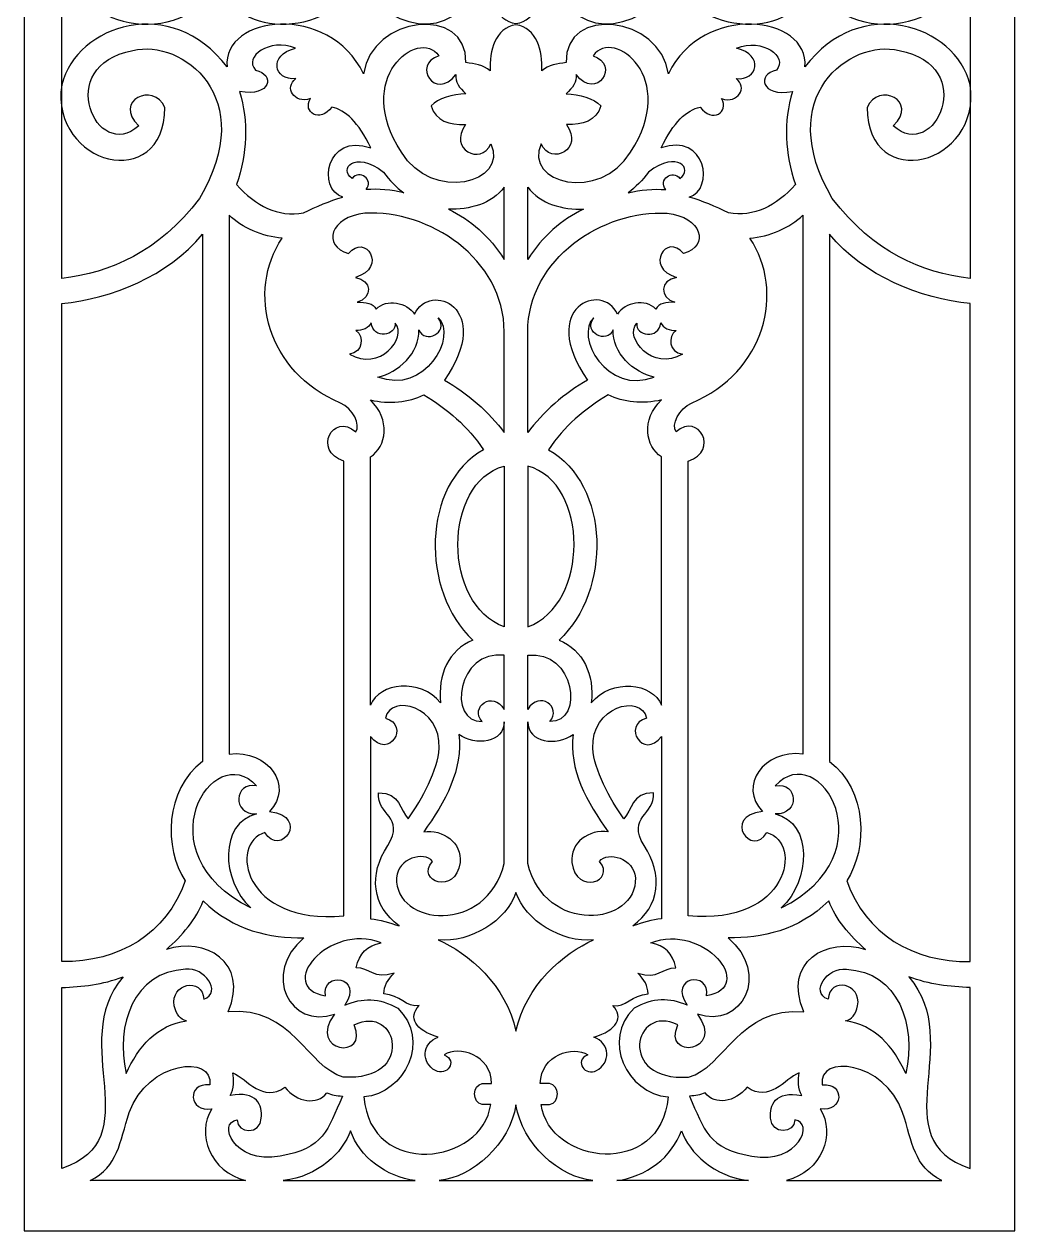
# Model space of a CAD drawing. Header units: centimetres. Extents: x 1.5 to 16.7, y -9 to 9.
# Drawn here: x 9.23 to 16.65, y -9 to 0.03 of the extents above; entities that cross this region are included whole.
import ezdxf

# ---------------------------------------------------------------- set-up
doc = ezdxf.new("R2010")
doc.units = ezdxf.units.CM
doc.header["$MEASUREMENT"] = 0
doc.layers.add('layer 1', color=7, linetype='Continuous')

msp = doc.modelspace()

# ---------------------------------------------------------------- linework, layer by layer
at = {"layer": 'layer 1', "color": 250, "lineweight": 30}
for points, knots in [([(9.23418, 9.00077), (9.23418, 9.00077), (16.65276, 9.00077), (16.65276, 9.00077), (16.65276, 9.00077), (16.65276, 9.00077), (16.65276, -9.00021), (16.65276, -9.00021), (16.65276, -9.00021), (16.65276, -9.00021), (9.23418, -9.00021), (9.23418, -9.00021), (9.23418, -9.00021), (9.23418, -9.00021), (9.23418, 9.00077), (9.23418, 9.00077)], [0, 0, 0, 0, 0.2, 0.2, 0.2, 0.2, 0.4, 0.4, 0.4, 0.4, 0.6, 0.6, 0.6, 0.6, 1, 1, 1, 1]), ([(16.31879, 1.93719), (15.9517, 1.8889), (15.59896, 1.74492), (15.28589, 1.33635), (15.28589, 1.33635), (14.83694, 0.57628), (15.41979, 0.14085), (15.78546, 0.22918), (15.78546, 0.22918), (16.38631, 0.34251), (16.05524, 1.07412), (15.74201, 0.79363), (15.74201, 0.79363), (15.93614, 0.60568), (15.6319, 0.46092), (15.54577, 0.65603), (15.54577, 0.65603), (15.55376, 1.30483), (16.40326, 1.08827), (16.31879, 0.48572), (16.31879, 0.48572), (16.20317, 0.03628), (15.49632, -0.19756), (15.08055, 0.35282), (15.08055, 0.35282), (15.11541, -0.03436), (14.31822, -0.13076), (14.05806, 0.4035), (14.05806, 0.4035), (14.00072, -0.02736), (13.27796, -0.11281), (13.29308, 0.31966), (13.29308, 0.31966), (13.22539, 0.32911), (13.16426, 0.33527), (13.10969, 0.38253), (13.10969, 0.38253), (13.11703, 0.23011), (13.07421, 0.06369), (12.91709, 0.03621), (12.91709, 0.03621), (12.75995, 0.06369), (12.71712, 0.23011), (12.72447, 0.38253), (12.72447, 0.38253), (12.66991, 0.33527), (12.60878, 0.32911), (12.54107, 0.31966), (12.54107, 0.31966), (12.5562, -0.11281), (11.83345, -0.02736), (11.77609, 0.4035), (11.77609, 0.4035), (11.51596, -0.13076), (10.71876, -0.03436), (10.7536, 0.35282), (10.7536, 0.35282), (10.33783, -0.19756), (9.63099, 0.03628), (9.51536, 0.48572), (9.51536, 0.48572), (9.4309, 1.08827), (10.2804, 1.30483), (10.28839, 0.65603), (10.28839, 0.65603), (10.20228, 0.46092), (9.89802, 0.60568), (10.09214, 0.79363), (10.09214, 0.79363), (9.77892, 1.07412), (9.44785, 0.34251), (10.0487, 0.22918), (10.0487, 0.22918), (10.41438, 0.14085), (10.99722, 0.57628), (10.54826, 1.33635), (10.54826, 1.33635), (10.23521, 1.74492), (9.88246, 1.8889), (9.51536, 1.93719), (9.51536, 1.93719), (9.51536, 1.93719), (9.51536, -1.8728), (9.51536, -1.8728), (9.51536, -1.8728), (9.88246, -1.8245), (10.23521, -1.68052), (10.54826, -1.27195), (10.54826, -1.27195), (10.99722, -0.51188), (10.41438, -0.07645), (10.0487, -0.16479), (10.0487, -0.16479), (9.44785, -0.27811), (9.77892, -1.0097), (10.09214, -0.72923), (10.09214, -0.72923), (9.89802, -0.54128), (10.20228, -0.39654), (10.28839, -0.59163), (10.28839, -0.59163), (10.2804, -1.24045), (9.4309, -1.02387), (9.51536, -0.42135), (9.51536, -0.42135), (9.63099, 0.02812), (10.33783, 0.26196), (10.7536, -0.28842), (10.7536, -0.28842), (10.71876, 0.09876), (11.51596, 0.19516), (11.77609, -0.3391), (11.77609, -0.3391), (11.83345, 0.09176), (12.5562, 0.17721), (12.54107, -0.25527), (12.54107, -0.25527), (12.60878, -0.26472), (12.66991, -0.27089), (12.72447, -0.31815), (12.72447, -0.31815), (12.71712, -0.16571), (12.75995, 0.00069), (12.91709, 0.02817), (12.91709, 0.02817), (13.07421, 0.00069), (13.11703, -0.16571), (13.10969, -0.31815), (13.10969, -0.31815), (13.16426, -0.27089), (13.22539, -0.26472), (13.29308, -0.25527), (13.29308, -0.25527), (13.27796, 0.17721), (14.00072, 0.09176), (14.05806, -0.3391), (14.05806, -0.3391), (14.31822, 0.19516), (15.11541, 0.09876), (15.08055, -0.28842), (15.08055, -0.28842), (15.49632, 0.26196), (16.20317, 0.02812), (16.31879, -0.42135), (16.31879, -0.42135), (16.40326, -1.02387), (15.55376, -1.24045), (15.54577, -0.59163), (15.54577, -0.59163), (15.6319, -0.39654), (15.93614, -0.54128), (15.74201, -0.72923), (15.74201, -0.72923), (16.05524, -1.0097), (16.38631, -0.27811), (15.78546, -0.16479), (15.78546, -0.16479), (15.41979, -0.07645), (14.83694, -0.51188), (15.28589, -1.27195), (15.28589, -1.27195), (15.59896, -1.68052), (15.9517, -1.8245), (16.31879, -1.8728), (16.31879, -1.8728), (16.31879, -1.8728), (16.31879, 1.93719), (16.31879, 1.93719)], [0, 0, 0, 0, 0.0232558, 0.0232558, 0.0232558, 0.0232558, 0.0465116, 0.0465116, 0.0465116, 0.0465116, 0.0697674, 0.0697674, 0.0697674, 0.0697674, 0.0930233, 0.0930233, 0.0930233, 0.0930233, 0.1162791, 0.1162791, 0.1162791, 0.1162791, 0.1395349, 0.1395349, 0.1395349, 0.1395349, 0.1627907, 0.1627907, 0.1627907, 0.1627907, 0.1860465, 0.1860465, 0.1860465, 0.1860465, 0.2093023, 0.2093023, 0.2093023, 0.2093023, 0.2325581, 0.2325581, 0.2325581, 0.2325581, 0.255814, 0.255814, 0.255814, 0.255814, 0.2790698, 0.2790698, 0.2790698, 0.2790698, 0.3023256, 0.3023256, 0.3023256, 0.3023256, 0.3255814, 0.3255814, 0.3255814, 0.3255814, 0.3488372, 0.3488372, 0.3488372, 0.3488372, 0.372093, 0.372093, 0.372093, 0.372093, 0.3953488, 0.3953488, 0.3953488, 0.3953488, 0.4186047, 0.4186047, 0.4186047, 0.4186047, 0.4418605, 0.4418605, 0.4418605, 0.4418605, 0.4651163, 0.4651163, 0.4651163, 0.4651163, 0.4883721, 0.4883721, 0.4883721, 0.4883721, 0.5116279, 0.5116279, 0.5116279, 0.5116279, 0.5348837, 0.5348837, 0.5348837, 0.5348837, 0.5581395, 0.5581395, 0.5581395, 0.5581395, 0.5813953, 0.5813953, 0.5813953, 0.5813953, 0.6046512, 0.6046512, 0.6046512, 0.6046512, 0.627907, 0.627907, 0.627907, 0.627907, 0.6511628, 0.6511628, 0.6511628, 0.6511628, 0.6744186, 0.6744186, 0.6744186, 0.6744186, 0.6976744, 0.6976744, 0.6976744, 0.6976744, 0.7209302, 0.7209302, 0.7209302, 0.7209302, 0.744186, 0.744186, 0.744186, 0.744186, 0.7674419, 0.7674419, 0.7674419, 0.7674419, 0.7906977, 0.7906977, 0.7906977, 0.7906977, 0.8139535, 0.8139535, 0.8139535, 0.8139535, 0.8372093, 0.8372093, 0.8372093, 0.8372093, 0.8604651, 0.8604651, 0.8604651, 0.8604651, 0.8837209, 0.8837209, 0.8837209, 0.8837209, 0.9069767, 0.9069767, 0.9069767, 0.9069767, 0.9302326, 0.9302326, 0.9302326, 0.9302326, 0.9534884, 0.9534884, 0.9534884, 0.9534884, 1, 1, 1, 1]), ([(12.46735, -0.34476), (12.31231, -0.54612), (12.13566, -0.26976), (12.34003, -0.20436), (12.34003, -0.20436), (12.18565, 0.01209), (11.69432, -0.3725), (12.05927, -0.92584), (12.05927, -0.92584), (12.2875, -1.30348), (12.86435, -1.1594), (12.72852, -0.86383), (12.72852, -0.86383), (12.65559, -1.03092), (12.40507, -0.90282), (12.53916, -0.72018), (12.53916, -0.72018), (12.41778, -0.72241), (12.31547, -0.69196), (12.28126, -0.57981), (12.28126, -0.57981), (12.33455, -0.52345), (12.44122, -0.49464), (12.54242, -0.48839), (12.54242, -0.48839), (12.49347, -0.44486), (12.45863, -0.40025), (12.46735, -0.34476)], [0, 0, 0, 0, 0.125, 0.125, 0.125, 0.125, 0.25, 0.25, 0.25, 0.25, 0.375, 0.375, 0.375, 0.375, 0.5, 0.5, 0.5, 0.5, 0.625, 0.625, 0.625, 0.625, 0.75, 0.75, 0.75, 0.75, 1, 1, 1, 1]), ([(13.36682, -0.34476), (13.52185, -0.54612), (13.69849, -0.26976), (13.49415, -0.20436), (13.49415, -0.20436), (13.6485, 0.01209), (14.13985, -0.3725), (13.77491, -0.92584), (13.77491, -0.92584), (13.54668, -1.30348), (12.96981, -1.1594), (13.10566, -0.86383), (13.10566, -0.86383), (13.17857, -1.03092), (13.42909, -0.90282), (13.295, -0.72018), (13.295, -0.72018), (13.41638, -0.72241), (13.51869, -0.69196), (13.5529, -0.57981), (13.5529, -0.57981), (13.49961, -0.52345), (13.39296, -0.49464), (13.29174, -0.48839), (13.29174, -0.48839), (13.34071, -0.44486), (13.37553, -0.40025), (13.36682, -0.34476)], [0, 0, 0, 0, 0.125, 0.125, 0.125, 0.125, 0.25, 0.25, 0.25, 0.25, 0.375, 0.375, 0.375, 0.375, 0.5, 0.5, 0.5, 0.5, 0.625, 0.625, 0.625, 0.625, 0.75, 0.75, 0.75, 0.75, 1, 1, 1, 1]), ([(10.82485, -1.16767), (10.90341, -0.93851), (10.91672, -0.69856), (10.84615, -0.47178), (10.84615, -0.47178), (11.08706, -0.517), (11.11165, -0.34057), (10.96686, -0.31201), (10.96686, -0.31201), (10.87508, -0.21353), (11.07298, -0.06806), (11.2651, -0.1487), (11.2651, -0.1487), (11.05856, -0.19959), (11.10472, -0.39249), (11.26864, -0.37591), (11.26864, -0.37591), (11.17997, -0.43969), (11.25308, -0.56695), (11.3787, -0.52504), (11.3787, -0.52504), (11.31574, -0.62822), (11.44957, -0.7098), (11.53848, -0.58895), (11.53848, -0.58895), (11.63996, -0.61084), (11.73761, -0.70198), (11.82961, -0.89429), (11.82961, -0.89429), (11.4935, -0.77593), (11.42724, -1.20435), (11.62014, -1.26353), (11.62014, -1.26353), (11.52192, -1.28955), (11.42368, -1.33216), (11.32546, -1.3807), (11.32546, -1.3807), (11.1364, -1.41442), (10.96656, -1.32922), (10.82485, -1.16767)], [0, 0, 0, 0, 0.0909091, 0.0909091, 0.0909091, 0.0909091, 0.1818182, 0.1818182, 0.1818182, 0.1818182, 0.2727273, 0.2727273, 0.2727273, 0.2727273, 0.3636364, 0.3636364, 0.3636364, 0.3636364, 0.4545455, 0.4545455, 0.4545455, 0.4545455, 0.5454545, 0.5454545, 0.5454545, 0.5454545, 0.6363636, 0.6363636, 0.6363636, 0.6363636, 0.7272727, 0.7272727, 0.7272727, 0.7272727, 0.8181818, 0.8181818, 0.8181818, 0.8181818, 1, 1, 1, 1]), ([(15.00932, -1.16767), (14.93077, -0.93851), (14.91745, -0.69856), (14.98802, -0.47178), (14.98802, -0.47178), (14.74709, -0.517), (14.72251, -0.34057), (14.86729, -0.31201), (14.86729, -0.31201), (14.95908, -0.21353), (14.76117, -0.06806), (14.56906, -0.1487), (14.56906, -0.1487), (14.7756, -0.19959), (14.72944, -0.39249), (14.56552, -0.37591), (14.56552, -0.37591), (14.65421, -0.43969), (14.58108, -0.56695), (14.45545, -0.52504), (14.45545, -0.52504), (14.51842, -0.62822), (14.38459, -0.7098), (14.29568, -0.58895), (14.29568, -0.58895), (14.1942, -0.61084), (14.09655, -0.70198), (14.00455, -0.89429), (14.00455, -0.89429), (14.34066, -0.77593), (14.40693, -1.20435), (14.21402, -1.26353), (14.21402, -1.26353), (14.31225, -1.28955), (14.41048, -1.33216), (14.50871, -1.3807), (14.50871, -1.3807), (14.69778, -1.41442), (14.8676, -1.32922), (15.00932, -1.16767)], [0, 0, 0, 0, 0.0909091, 0.0909091, 0.0909091, 0.0909091, 0.1818182, 0.1818182, 0.1818182, 0.1818182, 0.2727273, 0.2727273, 0.2727273, 0.2727273, 0.3636364, 0.3636364, 0.3636364, 0.3636364, 0.4545455, 0.4545455, 0.4545455, 0.4545455, 0.5454545, 0.5454545, 0.5454545, 0.5454545, 0.6363636, 0.6363636, 0.6363636, 0.6363636, 0.7272727, 0.7272727, 0.7272727, 0.7272727, 0.8181818, 0.8181818, 0.8181818, 0.8181818, 1, 1, 1, 1]), ([(11.79411, -1.20672), (11.88879, -1.19905), (11.98346, -1.20734), (12.07815, -1.23159), (12.07815, -1.23159), (12.01991, -1.188), (11.97084, -1.13696), (11.92547, -1.07536), (11.92547, -1.07536), (11.70231, -0.90493), (11.58945, -1.05759), (11.68962, -1.12248), (11.68962, -1.12248), (11.7435, -1.0517), (11.85763, -1.1323), (11.79411, -1.20672)], [0, 0, 0, 0, 0.2, 0.2, 0.2, 0.2, 0.4, 0.4, 0.4, 0.4, 0.6, 0.6, 0.6, 0.6, 1, 1, 1, 1]), ([(14.04005, -1.20672), (13.94537, -1.19905), (13.8507, -1.20734), (13.75603, -1.23159), (13.75603, -1.23159), (13.81425, -1.188), (13.86333, -1.13696), (13.90868, -1.07536), (13.90868, -1.07536), (14.13186, -0.90493), (14.2447, -1.05759), (14.14453, -1.12248), (14.14453, -1.12248), (14.09065, -1.0517), (13.97654, -1.1323), (14.04005, -1.20672)], [0, 0, 0, 0, 0.2, 0.2, 0.2, 0.2, 0.4, 0.4, 0.4, 0.4, 0.6, 0.6, 0.6, 0.6, 1, 1, 1, 1]), ([(12.41134, -1.35308), (12.5656, -1.35836), (12.73635, -1.31421), (12.8289, -1.18762), (12.8289, -1.18762), (12.8289, -1.37457), (12.8289, -1.54189), (12.8289, -1.72884), (12.8289, -1.72884), (12.71855, -1.55603), (12.57753, -1.43219), (12.41134, -1.35308)], [0, 0, 0, 0, 0.25, 0.25, 0.25, 0.25, 0.5, 0.5, 0.5, 0.5, 1, 1, 1, 1]), ([(13.42281, -1.35308), (13.26856, -1.35836), (13.09781, -1.31421), (13.00526, -1.18762), (13.00526, -1.18762), (13.00526, -1.37457), (13.00526, -1.54189), (13.00526, -1.72884), (13.00526, -1.72884), (13.11561, -1.55603), (13.25662, -1.43219), (13.42281, -1.35308)], [0, 0, 0, 0, 0.25, 0.25, 0.25, 0.25, 0.5, 0.5, 0.5, 0.5, 1, 1, 1, 1]), ([(11.62787, -3.24005), (11.62787, -4.36106), (11.62787, -5.52023), (11.62787, -6.64124), (11.62787, -6.64124), (10.87176, -6.71446), (10.76695, -6.09447), (11.03759, -6.01941), (11.03759, -6.01941), (11.15073, -6.21043), (11.38075, -5.89933), (11.07124, -5.86032), (11.07124, -5.86032), (11.25639, -5.67067), (11.06134, -5.39406), (10.76878, -5.4315), (10.76878, -5.4315), (10.76878, -4.09308), (10.76878, -2.73614), (10.76878, -1.39772), (10.76878, -1.39772), (10.86408, -1.48973), (11.01995, -1.56105), (11.16593, -1.56902), (11.16593, -1.56902), (10.89901, -1.96876), (11.05027, -2.57187), (11.60191, -2.80362), (11.60191, -2.80362), (11.69634, -2.84626), (11.75493, -2.96861), (11.71834, -3.01866), (11.71834, -3.01866), (11.54726, -2.87124), (11.3923, -3.16006), (11.62787, -3.24005)], [0, 0, 0, 0, 0.1, 0.1, 0.1, 0.1, 0.2, 0.2, 0.2, 0.2, 0.3, 0.3, 0.3, 0.3, 0.4, 0.4, 0.4, 0.4, 0.5, 0.5, 0.5, 0.5, 0.6, 0.6, 0.6, 0.6, 0.7, 0.7, 0.7, 0.7, 0.8, 0.8, 0.8, 0.8, 1, 1, 1, 1]), ([(11.66386, -1.68462), (11.45969, -1.62726), (11.52918, -1.41066), (11.7852, -1.38328), (11.7852, -1.38328), (12.2631, -1.35578), (12.8289, -1.72171), (12.8289, -2.27188), (12.8289, -2.27188), (12.8289, -2.52309), (12.8289, -2.77428), (12.8289, -3.02546), (12.8289, -3.02546), (12.71916, -2.8778), (12.54926, -2.72203), (12.38106, -2.63389), (12.38106, -2.63389), (12.76091, -2.08462), (12.26576, -1.88956), (12.15748, -2.1394), (12.15748, -2.1394), (12.10263, -2.05043), (11.94706, -2.01871), (11.86937, -2.10069), (11.86937, -2.10069), (11.85086, -2.05472), (11.79205, -2.04903), (11.72749, -2.0491), (11.72749, -2.0491), (11.84381, -2.01756), (11.84111, -1.88282), (11.71458, -1.86421), (11.71458, -1.86421), (11.95997, -1.78856), (11.78826, -1.52661), (11.66386, -1.68462)], [0, 0, 0, 0, 0.1, 0.1, 0.1, 0.1, 0.2, 0.2, 0.2, 0.2, 0.3, 0.3, 0.3, 0.3, 0.4, 0.4, 0.4, 0.4, 0.5, 0.5, 0.5, 0.5, 0.6, 0.6, 0.6, 0.6, 0.7, 0.7, 0.7, 0.7, 0.8, 0.8, 0.8, 0.8, 1, 1, 1, 1]), ([(14.1703, -1.68462), (14.37447, -1.62726), (14.30498, -1.41066), (14.04898, -1.38328), (14.04898, -1.38328), (13.57108, -1.35578), (13.00526, -1.72171), (13.00526, -2.27188), (13.00526, -2.27188), (13.00526, -2.52309), (13.00526, -2.77428), (13.00526, -3.02546), (13.00526, -3.02546), (13.11501, -2.8778), (13.28492, -2.72203), (13.45309, -2.63389), (13.45309, -2.63389), (13.07324, -2.08462), (13.5684, -1.88956), (13.6767, -2.1394), (13.6767, -2.1394), (13.73153, -2.05043), (13.8871, -2.01871), (13.96478, -2.10069), (13.96478, -2.10069), (13.98331, -2.05472), (14.04212, -2.04903), (14.10669, -2.0491), (14.10669, -2.0491), (13.99036, -2.01756), (13.99306, -1.88282), (14.11958, -1.86421), (14.11958, -1.86421), (13.8742, -1.78856), (14.04589, -1.52661), (14.1703, -1.68462)], [0, 0, 0, 0, 0.1, 0.1, 0.1, 0.1, 0.2, 0.2, 0.2, 0.2, 0.3, 0.3, 0.3, 0.3, 0.4, 0.4, 0.4, 0.4, 0.5, 0.5, 0.5, 0.5, 0.6, 0.6, 0.6, 0.6, 0.7, 0.7, 0.7, 0.7, 0.8, 0.8, 0.8, 0.8, 1, 1, 1, 1]), ([(14.20631, -3.24005), (14.20631, -4.36106), (14.20631, -5.52023), (14.20631, -6.64124), (14.20631, -6.64124), (14.9624, -6.71446), (15.06723, -6.09447), (14.79657, -6.01941), (14.79657, -6.01941), (14.68343, -6.21043), (14.45343, -5.89933), (14.76292, -5.86032), (14.76292, -5.86032), (14.57778, -5.67067), (14.77281, -5.39406), (15.06538, -5.4315), (15.06538, -5.4315), (15.06538, -4.09308), (15.06538, -2.73614), (15.06538, -1.39772), (15.06538, -1.39772), (14.97007, -1.48973), (14.81421, -1.56105), (14.66822, -1.56902), (14.66822, -1.56902), (14.93514, -1.96876), (14.78389, -2.57187), (14.23225, -2.80362), (14.23225, -2.80362), (14.13781, -2.84626), (14.07923, -2.96861), (14.11581, -3.01866), (14.11581, -3.01866), (14.2869, -2.87124), (14.44188, -3.16006), (14.20631, -3.24005)], [0, 0, 0, 0, 0.1, 0.1, 0.1, 0.1, 0.2, 0.2, 0.2, 0.2, 0.3, 0.3, 0.3, 0.3, 0.4, 0.4, 0.4, 0.4, 0.5, 0.5, 0.5, 0.5, 0.6, 0.6, 0.6, 0.6, 0.7, 0.7, 0.7, 0.7, 0.8, 0.8, 0.8, 0.8, 1, 1, 1, 1]), ([(9.51536, -6.98428), (9.94866, -6.99003), (10.2981, -6.77672), (10.4409, -6.38129), (10.4409, -6.38129), (10.2798, -6.1371), (10.28609, -5.6972), (10.57055, -5.48624), (10.57055, -5.48624), (10.57052, -4.18445), (10.57052, -2.84204), (10.57055, -1.54026), (10.57055, -1.54026), (10.30697, -1.85528), (9.89093, -2.02199), (9.51536, -2.05883), (9.51536, -2.05883), (9.51536, -3.6945), (9.51536, -5.34862), (9.51536, -6.98428)], [0, 0, 0, 0, 0.1666667, 0.1666667, 0.1666667, 0.1666667, 0.3333333, 0.3333333, 0.3333333, 0.3333333, 0.5, 0.5, 0.5, 0.5, 0.6666667, 0.6666667, 0.6666667, 0.6666667, 1, 1, 1, 1]), ([(16.31879, -6.98428), (15.8855, -6.99003), (15.53605, -6.77672), (15.39326, -6.38129), (15.39326, -6.38129), (15.55437, -6.1371), (15.54809, -5.6972), (15.26363, -5.48624), (15.26363, -5.48624), (15.26363, -4.18445), (15.26363, -2.84204), (15.26363, -1.54026), (15.26363, -1.54026), (15.52718, -1.85528), (15.94323, -2.02199), (16.31879, -2.05883), (16.31879, -2.05883), (16.31879, -3.6945), (16.31879, -5.34862), (16.31879, -6.98428)], [0, 0, 0, 0, 0.1666667, 0.1666667, 0.1666667, 0.1666667, 0.3333333, 0.3333333, 0.3333333, 0.3333333, 0.5, 0.5, 0.5, 0.5, 0.6666667, 0.6666667, 0.6666667, 0.6666667, 1, 1, 1, 1]), ([(12.18932, -2.25573), (12.19863, -2.42581), (12.03424, -2.57986), (11.88224, -2.60933), (11.88224, -2.60933), (12.23485, -2.74781), (12.4812, -2.30166), (12.33511, -2.16578), (12.33511, -2.16578), (12.41729, -2.27902), (12.23636, -2.36381), (12.18932, -2.25573)], [0, 0, 0, 0, 0.25, 0.25, 0.25, 0.25, 0.5, 0.5, 0.5, 0.5, 1, 1, 1, 1]), ([(13.64484, -2.25573), (13.63553, -2.42581), (13.79992, -2.57986), (13.95191, -2.60933), (13.95191, -2.60933), (13.59931, -2.74781), (13.35298, -2.30166), (13.49907, -2.16578), (13.49907, -2.16578), (13.41686, -2.27902), (13.59781, -2.36381), (13.64484, -2.25573)], [0, 0, 0, 0, 0.25, 0.25, 0.25, 0.25, 0.5, 0.5, 0.5, 0.5, 1, 1, 1, 1]), ([(11.83262, -2.20299), (11.84803, -2.33265), (12.02281, -2.30147), (12.01252, -2.20611), (12.01252, -2.20611), (12.1091, -2.31845), (11.8924, -2.56885), (11.67133, -2.43874), (11.67133, -2.43874), (11.76852, -2.42529), (11.78609, -2.30431), (11.71785, -2.26194), (11.71785, -2.26194), (11.76334, -2.26194), (11.81815, -2.24333), (11.83262, -2.20299)], [0, 0, 0, 0, 0.2, 0.2, 0.2, 0.2, 0.4, 0.4, 0.4, 0.4, 0.6, 0.6, 0.6, 0.6, 1, 1, 1, 1]), ([(14.00154, -2.20299), (13.98612, -2.33265), (13.81134, -2.30147), (13.82164, -2.20611), (13.82164, -2.20611), (13.72508, -2.31845), (13.94175, -2.56885), (14.16283, -2.43874), (14.16283, -2.43874), (14.06564, -2.42529), (14.04807, -2.30431), (14.1163, -2.26194), (14.1163, -2.26194), (14.07082, -2.26194), (14.01602, -2.24333), (14.00154, -2.20299)], [0, 0, 0, 0, 0.2, 0.2, 0.2, 0.2, 0.4, 0.4, 0.4, 0.4, 0.6, 0.6, 0.6, 0.6, 1, 1, 1, 1]), ([(12.67421, -3.15327), (12.55716, -2.9762), (12.40313, -2.85062), (12.22712, -2.74193), (12.22712, -2.74193), (12.1132, -2.80142), (11.96666, -2.81161), (11.82736, -2.78098), (11.82736, -2.78098), (11.97926, -2.92555), (11.9492, -3.13413), (11.82736, -3.20546), (11.82736, -3.20546), (11.82736, -3.8251), (11.82736, -4.44473), (11.82736, -5.06435), (11.82736, -5.06435), (11.89504, -4.89636), (12.20024, -4.86156), (12.35301, -5.0483), (12.35301, -5.0483), (12.32864, -4.83548), (12.41415, -4.65392), (12.59391, -4.57855), (12.59391, -4.57855), (12.20241, -4.21287), (12.20911, -3.41457), (12.67421, -3.15327)], [0, 0, 0, 0, 0.125, 0.125, 0.125, 0.125, 0.25, 0.25, 0.25, 0.25, 0.375, 0.375, 0.375, 0.375, 0.5, 0.5, 0.5, 0.5, 0.625, 0.625, 0.625, 0.625, 0.75, 0.75, 0.75, 0.75, 1, 1, 1, 1]), ([(13.15997, -3.15327), (13.27701, -2.9762), (13.43102, -2.85062), (13.60704, -2.74193), (13.60704, -2.74193), (13.72098, -2.80142), (13.86752, -2.81161), (14.00679, -2.78098), (14.00679, -2.78098), (13.8549, -2.92555), (13.88497, -3.13413), (14.00679, -3.20546), (14.00679, -3.20546), (14.00679, -3.8251), (14.00679, -4.44473), (14.00679, -5.06435), (14.00679, -5.06435), (13.93914, -4.89636), (13.63392, -4.86156), (13.48117, -5.0483), (13.48117, -5.0483), (13.50552, -4.83548), (13.42, -4.65392), (13.24027, -4.57855), (13.24027, -4.57855), (13.63175, -4.21287), (13.62505, -3.41457), (13.15997, -3.15327)], [0, 0, 0, 0, 0.125, 0.125, 0.125, 0.125, 0.25, 0.25, 0.25, 0.25, 0.375, 0.375, 0.375, 0.375, 0.5, 0.5, 0.5, 0.5, 0.625, 0.625, 0.625, 0.625, 0.75, 0.75, 0.75, 0.75, 1, 1, 1, 1]), ([(12.8289, -3.27541), (12.36541, -3.40246), (12.36785, -4.31417), (12.8289, -4.47807), (12.8289, -4.47807), (12.8289, -4.07717), (12.8289, -3.6763), (12.8289, -3.27541)], [0, 0, 0, 0, 0.3333333, 0.3333333, 0.3333333, 0.3333333, 1, 1, 1, 1]), ([(13.00526, -3.27541), (13.46875, -3.40246), (13.4663, -4.31417), (13.00526, -4.47807), (13.00526, -4.47807), (13.00526, -4.07717), (13.00526, -3.6763), (13.00526, -3.27541)], [0, 0, 0, 0, 0.3333333, 0.3333333, 0.3333333, 0.3333333, 1, 1, 1, 1]), ([(12.8289, -4.69194), (12.8289, -4.82372), (12.8289, -4.96719), (12.8289, -5.099), (12.8289, -5.099), (12.74531, -4.94849), (12.56846, -5.08253), (12.66368, -5.18858), (12.66368, -5.18858), (12.40043, -5.19401), (12.47845, -4.646), (12.8289, -4.69194)], [0, 0, 0, 0, 0.25, 0.25, 0.25, 0.25, 0.5, 0.5, 0.5, 0.5, 1, 1, 1, 1]), ([(13.00526, -4.69194), (13.00526, -4.82372), (13.00526, -4.96719), (13.00526, -5.099), (13.00526, -5.099), (13.08884, -4.94849), (13.2657, -5.08253), (13.17047, -5.18858), (13.17047, -5.18858), (13.43375, -5.19401), (13.35571, -4.646), (13.00526, -4.69194)], [0, 0, 0, 0, 0.25, 0.25, 0.25, 0.25, 0.5, 0.5, 0.5, 0.5, 1, 1, 1, 1]), ([(11.82736, -5.29886), (11.96484, -5.47964), (12.12752, -5.21501), (11.93926, -5.16282), (11.93926, -5.16282), (11.98109, -4.97285), (12.35847, -5.07946), (12.34153, -5.38842), (12.34153, -5.38842), (12.33265, -5.55054), (12.21567, -5.76484), (12.10971, -5.9165), (12.10971, -5.9165), (12.04729, -5.85153), (12.05356, -5.72058), (11.88668, -5.72157), (11.88668, -5.72157), (11.8741, -5.89), (12.08982, -5.89626), (11.95775, -6.11691), (11.95775, -6.11691), (11.8124, -6.33225), (11.83997, -6.57025), (12.04184, -6.71686), (12.04184, -6.71686), (11.97035, -6.69537), (11.89888, -6.67012), (11.82736, -6.6636), (11.82736, -6.6636), (11.82736, -6.20495), (11.82736, -5.75751), (11.82736, -5.29886)], [0, 0, 0, 0, 0.1111111, 0.1111111, 0.1111111, 0.1111111, 0.2222222, 0.2222222, 0.2222222, 0.2222222, 0.3333333, 0.3333333, 0.3333333, 0.3333333, 0.4444444, 0.4444444, 0.4444444, 0.4444444, 0.5555556, 0.5555556, 0.5555556, 0.5555556, 0.6666667, 0.6666667, 0.6666667, 0.6666667, 0.7777778, 0.7777778, 0.7777778, 0.7777778, 1, 1, 1, 1]), ([(14.00679, -5.29886), (13.86932, -5.47964), (13.70664, -5.21501), (13.89491, -5.16282), (13.89491, -5.16282), (13.85306, -4.97285), (13.47569, -5.07946), (13.49263, -5.38842), (13.49263, -5.38842), (13.50153, -5.55054), (13.6185, -5.76484), (13.72447, -5.9165), (13.72447, -5.9165), (13.78689, -5.85153), (13.78061, -5.72058), (13.94748, -5.72157), (13.94748, -5.72157), (13.96008, -5.89), (13.74434, -5.89626), (13.87641, -6.11691), (13.87641, -6.11691), (14.02176, -6.33225), (13.9942, -6.57025), (13.79232, -6.71686), (13.79232, -6.71686), (13.86381, -6.69537), (13.9353, -6.67012), (14.00679, -6.6636), (14.00679, -6.6636), (14.00679, -6.20495), (14.00679, -5.75751), (14.00679, -5.29886)], [0, 0, 0, 0, 0.1111111, 0.1111111, 0.1111111, 0.1111111, 0.2222222, 0.2222222, 0.2222222, 0.2222222, 0.3333333, 0.3333333, 0.3333333, 0.3333333, 0.4444444, 0.4444444, 0.4444444, 0.4444444, 0.5555556, 0.5555556, 0.5555556, 0.5555556, 0.6666667, 0.6666667, 0.6666667, 0.6666667, 0.7777778, 0.7777778, 0.7777778, 0.7777778, 1, 1, 1, 1]), ([(12.48867, -5.28415), (12.61354, -5.37768), (12.8289, -5.34382), (12.8289, -5.19034), (12.8289, -5.19034), (12.8289, -5.54366), (12.8289, -5.89698), (12.8289, -6.25029), (12.8289, -6.25029), (12.69837, -6.78561), (12.00951, -6.71863), (12.02281, -6.35659), (12.02281, -6.35659), (12.03281, -6.21327), (12.2298, -6.15388), (12.29169, -6.23466), (12.29169, -6.23466), (12.16348, -6.38529), (12.4678, -6.48847), (12.49805, -6.24402), (12.49805, -6.24402), (12.51423, -6.09187), (12.36935, -5.99389), (12.22603, -6.01266), (12.22603, -6.01266), (12.38654, -5.79692), (12.52307, -5.54054), (12.48867, -5.28415)], [0, 0, 0, 0, 0.125, 0.125, 0.125, 0.125, 0.25, 0.25, 0.25, 0.25, 0.375, 0.375, 0.375, 0.375, 0.5, 0.5, 0.5, 0.5, 0.625, 0.625, 0.625, 0.625, 0.75, 0.75, 0.75, 0.75, 1, 1, 1, 1]), ([(13.34549, -5.28415), (13.22061, -5.37768), (13.00526, -5.34382), (13.00526, -5.19034), (13.00526, -5.19034), (13.00526, -5.54366), (13.00526, -5.89698), (13.00526, -6.25029), (13.00526, -6.25029), (13.13579, -6.78561), (13.82464, -6.71863), (13.81136, -6.35659), (13.81136, -6.35659), (13.80135, -6.21327), (13.60437, -6.15388), (13.54247, -6.23466), (13.54247, -6.23466), (13.6707, -6.38529), (13.36635, -6.48847), (13.33611, -6.24402), (13.33611, -6.24402), (13.31993, -6.09187), (13.4648, -5.99389), (13.60812, -6.01266), (13.60812, -6.01266), (13.44761, -5.79692), (13.31109, -5.54054), (13.34549, -5.28415)], [0, 0, 0, 0, 0.125, 0.125, 0.125, 0.125, 0.25, 0.25, 0.25, 0.25, 0.375, 0.375, 0.375, 0.375, 0.5, 0.5, 0.5, 0.5, 0.625, 0.625, 0.625, 0.625, 0.75, 0.75, 0.75, 0.75, 1, 1, 1, 1]), ([(10.97525, -5.87923), (10.7853, -5.88701), (10.80653, -5.63524), (10.97525, -5.66932), (10.97525, -5.66932), (10.64596, -5.30757), (10.11382, -6.1755), (10.93124, -6.58351), (10.93124, -6.58351), (10.70889, -6.37838), (10.6931, -5.94554), (10.97525, -5.87923)], [0, 0, 0, 0, 0.25, 0.25, 0.25, 0.25, 0.5, 0.5, 0.5, 0.5, 1, 1, 1, 1]), ([(14.85891, -5.87923), (15.04886, -5.88701), (15.02764, -5.63524), (14.85891, -5.66932), (14.85891, -5.66932), (15.1882, -5.30757), (15.72035, -6.1755), (14.90292, -6.58351), (14.90292, -6.58351), (15.12527, -6.37838), (15.14108, -5.94554), (14.85891, -5.87923)], [0, 0, 0, 0, 0.25, 0.25, 0.25, 0.25, 0.5, 0.5, 0.5, 0.5, 1, 1, 1, 1]), ([(12.91709, -7.50631), (12.84465, -7.1628), (12.55857, -6.91901), (12.33541, -6.82306), (12.33541, -6.82306), (12.57705, -6.84386), (12.84631, -6.67963), (12.91709, -6.46758), (12.91709, -6.46758), (12.98785, -6.67963), (13.25712, -6.84386), (13.49877, -6.82306), (13.49877, -6.82306), (13.27559, -6.91901), (12.98952, -7.1628), (12.91709, -7.50631)], [0, 0, 0, 0, 0.2, 0.2, 0.2, 0.2, 0.4, 0.4, 0.4, 0.4, 0.6, 0.6, 0.6, 0.6, 1, 1, 1, 1]), ([(11.32898, -6.80653), (11.07407, -6.8102), (10.80467, -6.75287), (10.57488, -6.53114), (10.57488, -6.53114), (10.52299, -6.66747), (10.41696, -6.79151), (10.29946, -6.89507), (10.29946, -6.89507), (10.58472, -6.79669), (10.92352, -6.98687), (10.76176, -7.36065), (10.76176, -7.36065), (11.24265, -7.31693), (11.35631, -7.77814), (11.62406, -7.84917), (11.62406, -7.84917), (12.16554, -7.88536), (12.0342, -7.29394), (11.70605, -7.45902), (11.70605, -7.45902), (11.8207, -7.7252), (11.34802, -7.6647), (11.5585, -7.37703), (11.5585, -7.37703), (11.22457, -7.49561), (11.01033, -7.07376), (11.32898, -6.80653)], [0, 0, 0, 0, 0.125, 0.125, 0.125, 0.125, 0.25, 0.25, 0.25, 0.25, 0.375, 0.375, 0.375, 0.375, 0.5, 0.5, 0.5, 0.5, 0.625, 0.625, 0.625, 0.625, 0.75, 0.75, 0.75, 0.75, 1, 1, 1, 1]), ([(14.50518, -6.80653), (14.76009, -6.8102), (15.02949, -6.75287), (15.25928, -6.53114), (15.25928, -6.53114), (15.31119, -6.66747), (15.41721, -6.79151), (15.53469, -6.89507), (15.53469, -6.89507), (15.24945, -6.79669), (14.91063, -6.98687), (15.07239, -7.36065), (15.07239, -7.36065), (14.59151, -7.31693), (14.47785, -7.77814), (14.21009, -7.84917), (14.21009, -7.84917), (13.66864, -7.88536), (13.79995, -7.29394), (14.12811, -7.45902), (14.12811, -7.45902), (14.01346, -7.7252), (14.48614, -7.6647), (14.27565, -7.37703), (14.27565, -7.37703), (14.6096, -7.49561), (14.82382, -7.07376), (14.50518, -6.80653)], [0, 0, 0, 0, 0.125, 0.125, 0.125, 0.125, 0.25, 0.25, 0.25, 0.25, 0.375, 0.375, 0.375, 0.375, 0.5, 0.5, 0.5, 0.5, 0.625, 0.625, 0.625, 0.625, 0.75, 0.75, 0.75, 0.75, 1, 1, 1, 1]), ([(11.49012, -7.24056), (11.1117, -7.17686), (11.51173, -6.69124), (11.90728, -6.84424), (11.90728, -6.84424), (11.80299, -6.86741), (11.7439, -6.91955), (11.71956, -7.03195), (11.71956, -7.03195), (11.82154, -7.02849), (11.85398, -7.12236), (12.00463, -7.0702), (12.00463, -7.0702), (11.95481, -7.12466), (11.92931, -7.16176), (11.92815, -7.22665), (11.92815, -7.22665), (12.04751, -7.23127), (12.09734, -7.33326), (12.19236, -7.31355), (12.19236, -7.31355), (12.1066, -7.40279), (12.16107, -7.49896), (12.3349, -7.54996), (12.3349, -7.54996), (12.20857, -7.59399), (12.20857, -7.74696), (12.31403, -7.80026), (12.31403, -7.80026), (12.39516, -7.84605), (12.48671, -7.73248), (12.38009, -7.68206), (12.38009, -7.68206), (12.48872, -7.61224), (12.73035, -7.68004), (12.73469, -7.8976), (12.73469, -7.8976), (12.71151, -7.8976), (12.68833, -7.8976), (12.66517, -7.8976), (12.66517, -7.8976), (12.5904, -7.9063), (12.58577, -8.04303), (12.66517, -8.05405), (12.66517, -8.05405), (12.68601, -8.05405), (12.70688, -8.05405), (12.72775, -8.05405), (12.72775, -8.05405), (12.66978, -8.50359), (11.82895, -8.61324), (11.77865, -7.9982), (11.77865, -7.9982), (12.08748, -7.96896), (12.27869, -7.56878), (12.03244, -7.33442), (12.03244, -7.33442), (11.89628, -7.25329), (11.76301, -7.25559), (11.63612, -7.31008), (11.63612, -7.31008), (11.78155, -7.0974), (11.46054, -7.05104), (11.49012, -7.24056)], [0, 0, 0, 0, 0.0588235, 0.0588235, 0.0588235, 0.0588235, 0.1176471, 0.1176471, 0.1176471, 0.1176471, 0.1764706, 0.1764706, 0.1764706, 0.1764706, 0.2352941, 0.2352941, 0.2352941, 0.2352941, 0.2941176, 0.2941176, 0.2941176, 0.2941176, 0.3529412, 0.3529412, 0.3529412, 0.3529412, 0.4117647, 0.4117647, 0.4117647, 0.4117647, 0.4705882, 0.4705882, 0.4705882, 0.4705882, 0.5294118, 0.5294118, 0.5294118, 0.5294118, 0.5882353, 0.5882353, 0.5882353, 0.5882353, 0.6470588, 0.6470588, 0.6470588, 0.6470588, 0.7058824, 0.7058824, 0.7058824, 0.7058824, 0.7647059, 0.7647059, 0.7647059, 0.7647059, 0.8235294, 0.8235294, 0.8235294, 0.8235294, 0.8823529, 0.8823529, 0.8823529, 0.8823529, 1, 1, 1, 1]), ([(14.34404, -7.24056), (14.72246, -7.17686), (14.32243, -6.69124), (13.92688, -6.84424), (13.92688, -6.84424), (14.03116, -6.86741), (14.09027, -6.91955), (14.11461, -7.03195), (14.11461, -7.03195), (14.01262, -7.02849), (13.98018, -7.12236), (13.82953, -7.0702), (13.82953, -7.0702), (13.87937, -7.12466), (13.90486, -7.16176), (13.90601, -7.22665), (13.90601, -7.22665), (13.78666, -7.23127), (13.73681, -7.33326), (13.6418, -7.31355), (13.6418, -7.31355), (13.72756, -7.40279), (13.67309, -7.49896), (13.49926, -7.54996), (13.49926, -7.54996), (13.62559, -7.59399), (13.62559, -7.74696), (13.52012, -7.80026), (13.52012, -7.80026), (13.439, -7.84605), (13.34744, -7.73248), (13.45407, -7.68206), (13.45407, -7.68206), (13.34544, -7.61224), (13.10381, -7.68004), (13.09946, -7.8976), (13.09946, -7.8976), (13.12265, -7.8976), (13.14582, -7.8976), (13.16901, -7.8976), (13.16901, -7.8976), (13.24376, -7.9063), (13.24839, -8.04303), (13.16901, -8.05405), (13.16901, -8.05405), (13.14814, -8.05405), (13.12728, -8.05405), (13.10642, -8.05405), (13.10642, -8.05405), (13.16438, -8.50359), (14.00522, -8.61324), (14.0555, -7.9982), (14.0555, -7.9982), (13.74668, -7.96896), (13.55547, -7.56878), (13.80172, -7.33442), (13.80172, -7.33442), (13.93788, -7.25329), (14.07115, -7.25559), (14.19804, -7.31008), (14.19804, -7.31008), (14.05262, -7.0974), (14.37361, -7.05104), (14.34404, -7.24056)], [0, 0, 0, 0, 0.0588235, 0.0588235, 0.0588235, 0.0588235, 0.1176471, 0.1176471, 0.1176471, 0.1176471, 0.1764706, 0.1764706, 0.1764706, 0.1764706, 0.2352941, 0.2352941, 0.2352941, 0.2352941, 0.2941176, 0.2941176, 0.2941176, 0.2941176, 0.3529412, 0.3529412, 0.3529412, 0.3529412, 0.4117647, 0.4117647, 0.4117647, 0.4117647, 0.4705882, 0.4705882, 0.4705882, 0.4705882, 0.5294118, 0.5294118, 0.5294118, 0.5294118, 0.5882353, 0.5882353, 0.5882353, 0.5882353, 0.6470588, 0.6470588, 0.6470588, 0.6470588, 0.7058824, 0.7058824, 0.7058824, 0.7058824, 0.7647059, 0.7647059, 0.7647059, 0.7647059, 0.8235294, 0.8235294, 0.8235294, 0.8235294, 0.8823529, 0.8823529, 0.8823529, 0.8823529, 1, 1, 1, 1]), ([(9.99789, -7.82172), (9.9166, -7.45947), (10.05392, -7.06015), (10.44262, -7.04261), (10.44262, -7.04261), (10.58626, -7.02422), (10.71842, -7.21268), (10.58052, -7.26669), (10.58052, -7.26669), (10.56834, -7.09687), (10.32743, -7.14694), (10.35871, -7.31496), (10.35871, -7.31496), (10.37538, -7.38391), (10.4024, -7.41409), (10.44952, -7.42873), (10.44952, -7.42873), (10.23319, -7.45516), (10.08783, -7.62522), (9.99789, -7.82172)], [0, 0, 0, 0, 0.1666667, 0.1666667, 0.1666667, 0.1666667, 0.3333333, 0.3333333, 0.3333333, 0.3333333, 0.5, 0.5, 0.5, 0.5, 0.6666667, 0.6666667, 0.6666667, 0.6666667, 1, 1, 1, 1]), ([(15.83626, -7.82172), (15.91755, -7.45947), (15.78024, -7.06015), (15.39154, -7.04261), (15.39154, -7.04261), (15.2479, -7.02422), (15.11574, -7.21268), (15.25366, -7.26669), (15.25366, -7.26669), (15.26582, -7.09687), (15.50674, -7.14694), (15.47546, -7.31496), (15.47546, -7.31496), (15.45878, -7.38391), (15.43176, -7.41409), (15.38464, -7.42873), (15.38464, -7.42873), (15.60096, -7.45516), (15.74634, -7.62522), (15.83626, -7.82172)], [0, 0, 0, 0, 0.1666667, 0.1666667, 0.1666667, 0.1666667, 0.3333333, 0.3333333, 0.3333333, 0.3333333, 0.5, 0.5, 0.5, 0.5, 0.6666667, 0.6666667, 0.6666667, 0.6666667, 1, 1, 1, 1]), ([(9.97478, -7.09787), (9.82164, -7.15779), (9.66852, -7.17322), (9.51536, -7.17895), (9.51536, -7.17895), (9.51536, -7.63861), (9.51536, -8.07502), (9.51536, -8.53464), (9.51536, -8.53464), (10.17949, -8.30734), (9.55067, -7.60389), (9.97478, -7.09787)], [0, 0, 0, 0, 0.25, 0.25, 0.25, 0.25, 0.5, 0.5, 0.5, 0.5, 1, 1, 1, 1]), ([(15.85938, -7.09787), (16.01251, -7.15779), (16.16566, -7.17322), (16.31879, -7.17895), (16.31879, -7.17895), (16.31879, -7.63861), (16.31879, -8.07502), (16.31879, -8.53464), (16.31879, -8.53464), (15.65467, -8.30734), (16.28349, -7.60389), (15.85938, -7.09787)], [0, 0, 0, 0, 0.25, 0.25, 0.25, 0.25, 0.5, 0.5, 0.5, 0.5, 1, 1, 1, 1]), ([(10.02171, -8.11446), (9.94727, -8.33779), (9.93994, -8.51783), (9.72788, -8.62325), (9.72788, -8.62325), (10.11402, -8.62325), (10.50646, -8.62325), (10.89258, -8.62325), (10.89258, -8.62325), (10.62843, -8.55684), (10.52023, -8.27679), (10.63938, -8.08689), (10.63938, -8.08689), (10.46578, -8.11716), (10.44862, -7.89103), (10.62356, -7.90648), (10.62356, -7.90648), (10.65891, -7.67669), (10.15741, -7.72747), (10.02171, -8.11446)], [0, 0, 0, 0, 0.1666667, 0.1666667, 0.1666667, 0.1666667, 0.3333333, 0.3333333, 0.3333333, 0.3333333, 0.5, 0.5, 0.5, 0.5, 0.6666667, 0.6666667, 0.6666667, 0.6666667, 1, 1, 1, 1]), ([(15.81244, -8.11446), (15.88691, -8.33779), (15.89421, -8.51783), (16.10627, -8.62325), (16.10627, -8.62325), (15.72014, -8.62325), (15.32771, -8.62325), (14.94158, -8.62325), (14.94158, -8.62325), (15.20573, -8.55684), (15.31393, -8.27679), (15.19477, -8.08689), (15.19477, -8.08689), (15.36838, -8.11716), (15.38554, -7.89103), (15.21059, -7.90648), (15.21059, -7.90648), (15.17527, -7.67669), (15.67677, -7.72747), (15.81244, -8.11446)], [0, 0, 0, 0, 0.1666667, 0.1666667, 0.1666667, 0.1666667, 0.3333333, 0.3333333, 0.3333333, 0.3333333, 0.5, 0.5, 0.5, 0.5, 0.6666667, 0.6666667, 0.6666667, 0.6666667, 1, 1, 1, 1]), ([(11.0103, -8.15669), (11.00536, -8.28217), (10.82785, -8.27182), (10.82932, -8.16931), (10.82932, -8.16931), (10.67977, -8.18394), (10.79805, -8.50635), (11.15132, -8.43995), (11.15132, -8.43995), (11.47618, -8.38693), (11.50795, -8.24478), (11.61735, -7.99216), (11.61735, -7.99216), (11.57153, -7.98834), (11.53896, -7.98377), (11.50128, -7.96772), (11.50128, -7.96772), (11.42808, -8.0618), (11.27633, -8.03925), (11.18668, -7.92496), (11.18668, -7.92496), (11.01971, -8.04408), (10.90772, -7.86388), (10.79571, -7.81805), (10.79571, -7.81805), (10.80692, -7.86694), (10.80692, -7.93717), (10.7774, -7.98604), (10.7774, -7.98604), (10.97803, -7.94977), (11.02059, -8.06039), (11.0103, -8.15669)], [0, 0, 0, 0, 0.1111111, 0.1111111, 0.1111111, 0.1111111, 0.2222222, 0.2222222, 0.2222222, 0.2222222, 0.3333333, 0.3333333, 0.3333333, 0.3333333, 0.4444444, 0.4444444, 0.4444444, 0.4444444, 0.5555556, 0.5555556, 0.5555556, 0.5555556, 0.6666667, 0.6666667, 0.6666667, 0.6666667, 0.7777778, 0.7777778, 0.7777778, 0.7777778, 1, 1, 1, 1]), ([(14.82386, -8.15669), (14.8288, -8.28217), (15.0063, -8.27182), (15.00484, -8.16931), (15.00484, -8.16931), (15.15438, -8.18394), (15.0361, -8.50635), (14.68284, -8.43995), (14.68284, -8.43995), (14.35798, -8.38693), (14.32621, -8.24478), (14.21681, -7.99216), (14.21681, -7.99216), (14.26262, -7.98834), (14.29521, -7.98377), (14.33288, -7.96772), (14.33288, -7.96772), (14.40608, -8.0618), (14.55782, -8.03925), (14.64748, -7.92496), (14.64748, -7.92496), (14.81445, -8.04408), (14.92646, -7.86388), (15.03844, -7.81805), (15.03844, -7.81805), (15.02724, -7.86694), (15.02724, -7.93717), (15.05676, -7.98604), (15.05676, -7.98604), (14.85613, -7.94977), (14.81356, -8.06039), (14.82386, -8.15669)], [0, 0, 0, 0, 0.1111111, 0.1111111, 0.1111111, 0.1111111, 0.2222222, 0.2222222, 0.2222222, 0.2222222, 0.3333333, 0.3333333, 0.3333333, 0.3333333, 0.4444444, 0.4444444, 0.4444444, 0.4444444, 0.5555556, 0.5555556, 0.5555556, 0.5555556, 0.6666667, 0.6666667, 0.6666667, 0.6666667, 0.7777778, 0.7777778, 0.7777778, 0.7777778, 1, 1, 1, 1]), ([(12.34106, -8.62325), (12.59331, -8.60026), (12.87028, -8.35109), (12.91709, -8.05673), (12.91709, -8.05673), (12.96388, -8.35109), (13.24087, -8.60026), (13.4931, -8.62325), (13.4931, -8.62325), (13.10908, -8.62325), (12.72508, -8.62325), (12.34106, -8.62325)], [0, 0, 0, 0, 0.25, 0.25, 0.25, 0.25, 0.5, 0.5, 0.5, 0.5, 1, 1, 1, 1]), ([(11.17497, -8.62325), (11.43375, -8.59551), (11.61844, -8.41664), (11.67823, -8.25046), (11.67823, -8.25046), (11.74374, -8.44499), (11.94774, -8.59834), (12.16196, -8.62325), (12.16196, -8.62325), (11.85402, -8.62325), (11.48289, -8.62325), (11.17497, -8.62325)], [0, 0, 0, 0, 0.25, 0.25, 0.25, 0.25, 0.5, 0.5, 0.5, 0.5, 1, 1, 1, 1]), ([(14.65921, -8.62325), (14.40043, -8.59551), (14.21572, -8.41664), (14.15594, -8.25046), (14.15594, -8.25046), (14.09043, -8.44499), (13.88641, -8.59834), (13.6722, -8.62325), (13.6722, -8.62325), (13.98013, -8.62325), (14.35126, -8.62325), (14.65921, -8.62325)], [0, 0, 0, 0, 0.25, 0.25, 0.25, 0.25, 0.5, 0.5, 0.5, 0.5, 1, 1, 1, 1])]:
    msp.add_open_spline(points, degree=3, knots=knots, dxfattribs=at)

doc.saveas('drawing.dxf')
